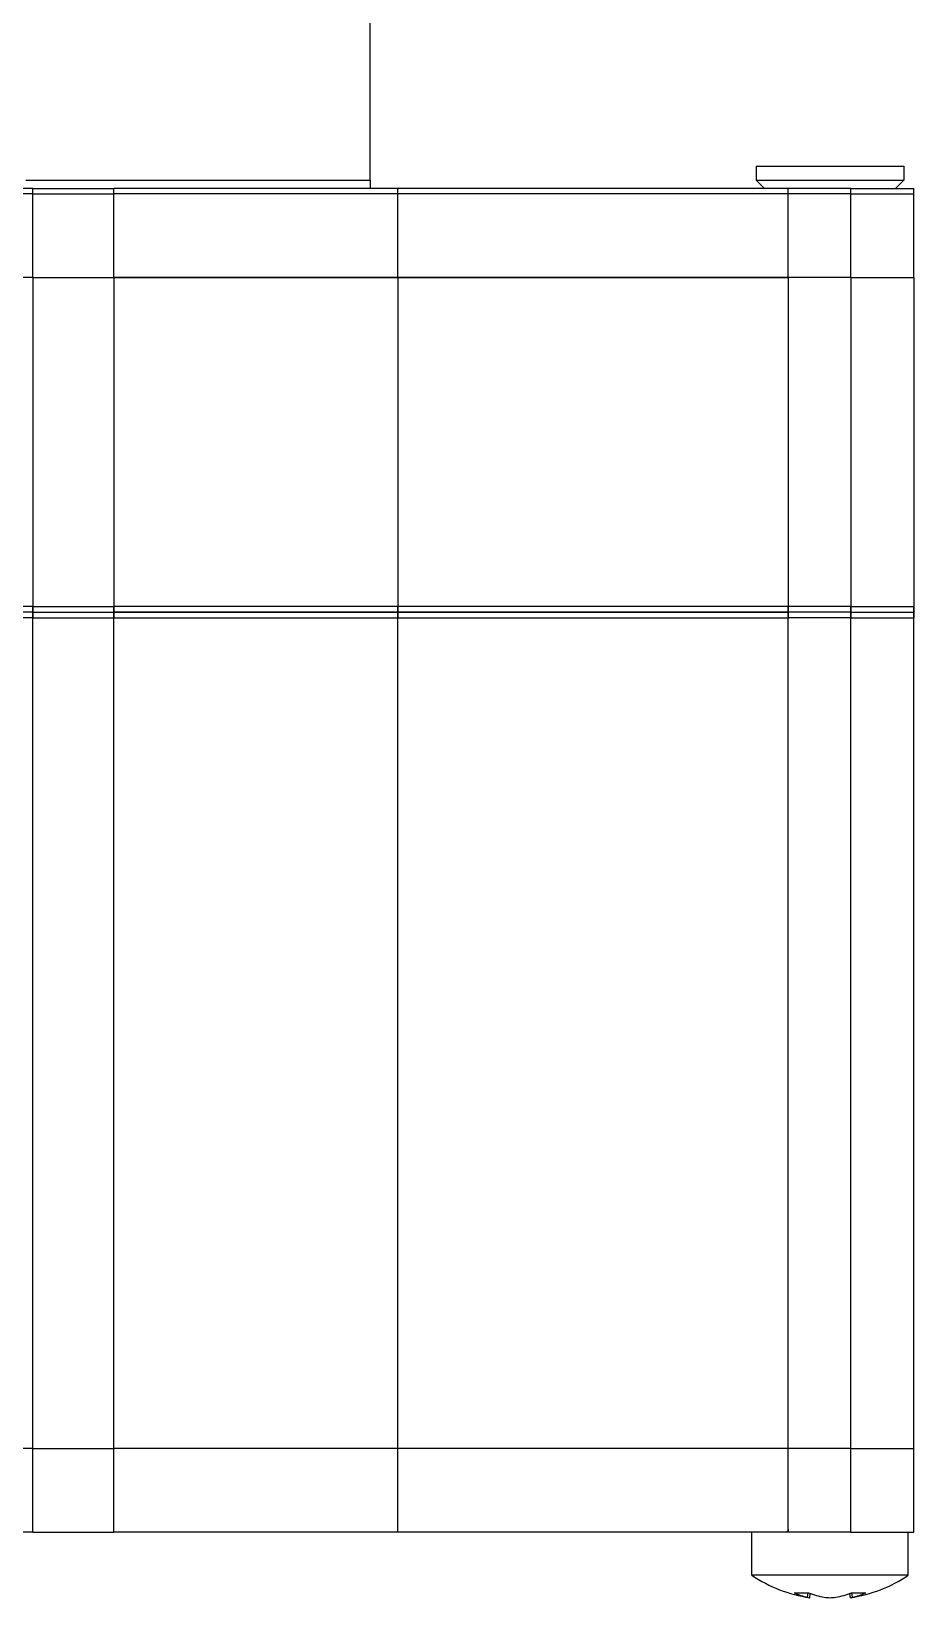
# Model space of a CAD drawing. Extents: x 20 to 191, y 30 to 285.
# Drawn here: x 57.2 to 88.9, y 30.3 to 86.5 of the extents above; entities that cross this region are included whole.
import ezdxf

# ---------------------------------------------------------------- set-up
doc = ezdxf.new("R2010")
doc.units = 0
doc.layers.add('View001', color=7, linetype='CONTINUOUS')

msp = doc.modelspace()

# ---------------------------------------------------------------- linework, layer by layer
at = {"layer": 'View001'}
for p, q in [((69.3792, 81.1911), (69.3792, 93.6911)), ((83.2292, 81.6911), (83.2292, 81.1911)), ((88.5292, 81.6911), (88.5292, 81.1911)), ((57.0292, 81.1911), (69.3792, 81.1911)), ((69.3792, 81.1911), (69.3792, 80.8911)), ((83.2292, 81.1911), (83.5292, 80.8911)), ((88.2292, 80.8911), (88.5292, 81.1911)), ((57.2839, 80.6911), (57.2839, 80.8911)), ((57.2839, 77.6911), (57.2839, 80.6911)), ((70.3792, 80.8911), (60.1887, 80.8911)), ((60.1887, 80.6911), (60.1887, 80.8911)), ((60.1887, 77.6911), (60.1887, 80.6911)), ((70.3792, 80.6911), (60.1887, 80.6911)), ((70.3792, 80.6911), (70.3792, 80.8911)), ((70.3792, 77.6911), (70.3792, 80.6911)), ((84.3792, 80.6911), (84.3792, 80.8911)), ((84.3792, 77.6911), (84.3792, 80.6911)), ((86.6292, 80.6911), (86.6292, 80.8911)), ((86.6292, 77.6911), (86.6292, 80.6911)), ((88.8792, 80.6911), (88.8792, 80.8911)), ((88.8792, 77.6911), (88.8792, 80.6911)), ((57.2839, 77.6911), (57.2839, 65.6911)), ((70.3792, 77.6911), (60.1887, 77.6911)), ((60.1887, 77.6911), (70.3792, 77.6911)), ((60.1887, 77.6911), (60.1887, 65.6911)), ((70.3792, 77.6911), (70.3792, 65.6911)), ((84.3792, 77.6911), (84.3792, 65.6911)), ((86.6292, 77.6911), (86.6292, 65.6911)), ((88.8792, 77.6911), (88.8792, 65.6911)), ((57.2839, 65.6911), (57.2839, 65.8911)), ((70.3792, 65.8911), (60.1887, 65.8911)), ((60.1887, 65.6911), (60.1887, 65.8911)), ((70.3792, 65.6911), (70.3792, 65.8911)), ((84.3792, 65.6911), (84.3792, 65.8911)), ((86.6292, 65.6911), (86.6292, 65.8911)), ((88.8792, 65.6911), (88.8792, 65.8911)), ((57.2839, 65.6911), (57.2839, 65.4911)), ((57.2839, 35.6911), (57.2839, 65.6911)), ((60.1887, 65.6911), (70.3792, 65.6911)), ((60.1887, 65.6911), (60.1887, 65.4911)), ((60.1887, 35.6911), (60.1887, 65.6911)), ((70.3792, 65.6911), (60.1887, 65.6911)), ((60.1887, 65.4911), (70.3792, 65.4911)), ((70.3792, 65.6911), (70.3792, 65.4911)), ((70.3792, 35.6911), (70.3792, 65.6911)), ((84.3792, 65.6911), (84.3792, 65.4911)), ((84.3792, 35.6911), (84.3792, 65.6911)), ((86.6292, 65.6911), (86.6292, 65.4911)), ((86.6292, 35.6911), (86.6292, 65.6911)), ((88.8792, 65.6911), (88.8792, 65.4911)), ((88.8792, 35.6911), (88.8792, 65.6911)), ((57.2839, 32.6911), (57.2839, 35.6911)), ((70.3792, 35.6911), (60.1887, 35.6911)), ((70.3792, 35.6911), (60.1887, 35.6911)), ((60.1887, 32.6911), (60.1887, 35.6911)), ((70.3792, 32.6911), (70.3792, 35.6911)), ((84.3792, 32.6911), (84.3792, 35.6911)), ((86.6292, 32.6911), (86.6292, 35.6911)), ((88.8792, 32.6911), (88.8792, 35.6911)), ((70.3792, 32.6911), (60.1887, 32.6911)), ((83.0792, 31.1487), (83.0792, 32.6911)), ((88.6792, 31.1487), (88.6792, 32.6911)), ((85.0736, 30.3607), (85.0933, 30.5214)), ((85.1497, 30.3446), (85.1685, 30.4976)), ((86.6087, 30.3446), (86.5899, 30.4976)), ((86.6849, 30.3607), (86.6651, 30.5214))]:
    msp.add_line(p, q, dxfattribs=at)
for start, end in [(-124.056, -98.3897), (-81.6103, -55.9442)]:
    msp.add_arc((85.8792, 35.2911), 5, start, end, dxfattribs=at)
for centre, major_axis, ratio, start_param, end_param in [((85.8675, 35.2926), (-0.6093, -4.9627), 0.655972, 6.07373, 6.22613), ((85.7739, 35.3041), (-0.6092, -4.9615), 0.353716, 6.23074, 6.2746), ((85.8894, 35.2926), (-0.6943, 4.9515), 0.749159, -3.53609, -3.38369), ((85.9193, 35.3041), (-1.5333, 4.7577), 0.928381, -3.52816, -3.48429), ((85.8391, 35.3041), (-1.5333, -4.7577), 0.928381, -5.94049, -5.89662), ((85.869, 35.2926), (-0.6943, -4.9515), 0.749159, -6.04109, -5.88869), ((85.9845, 35.3041), (-0.6092, 4.9615), 0.353716, 3.15017, 3.19404), ((85.8909, 35.2926), (-0.6093, 4.9627), 0.655972, 3.19865, 3.35105)]:
    msp.add_ellipse(centre, major_axis=major_axis, ratio=ratio, start_param=start_param, end_param=end_param, dxfattribs=at)
for points, degree, knots in [([(83.2292, 81.6911), (83.2957, 81.6911), (83.4916, 81.6911), (83.8074, 81.6911), (84.227, 81.6911), (84.7294, 81.6911), (85.2895, 81.6911), (85.8792, 81.6911), (86.4689, 81.6911), (87.029, 81.6911), (87.5315, 81.6911), (87.9511, 81.6911), (88.2668, 81.6911), (88.4628, 81.6911), (88.5292, 81.6911)], 1, [0, 0, 0.224399, 0.448799, 0.673198, 0.897598, 1.122, 1.3464, 1.5708, 1.7952, 2.0196, 2.24399, 2.46839, 2.69279, 2.91719, 3.14159, 3.14159]), ([(83.2292, 81.1911), (83.2957, 81.1911), (83.4916, 81.1911), (83.8074, 81.1911), (84.227, 81.1911), (84.7294, 81.1911), (85.2895, 81.1911), (85.8792, 81.1911), (86.4689, 81.1911), (87.029, 81.1911), (87.5315, 81.1911), (87.9511, 81.1911), (88.2668, 81.1911), (88.4628, 81.1911), (88.5292, 81.1911)], 1, [0, 0, 0.224399, 0.448799, 0.673198, 0.897598, 1.122, 1.3464, 1.5708, 1.7952, 2.0196, 2.24399, 2.46839, 2.69279, 2.91719, 3.14159, 3.14159]), ([(57.2839, 80.8911), (57.2423, 80.8911), (57.2006, 80.8911), (57.1464, 80.8911), (57.0922, 80.8911), (57.026, 80.8911), (56.9598, 80.8911), (56.8822, 80.8911), (56.8046, 80.8911), (56.7162, 80.8911), (56.6278, 80.8911), (56.5295, 80.8911), (56.4312, 80.8911), (56.3237, 80.8911), (56.2163, 80.8911), (56.1008, 80.8911), (55.9852, 80.8911), (55.8626, 80.8911), (55.7399, 80.8911), (55.6112, 80.8911), (55.4825, 80.8911), (55.2174, 80.8911), (54.9408, 80.8911), (54.6619, 80.8911), (54.3792, 80.8911)], 2, [0.25268, 0.25268, 0.25268, 0.346831, 0.346831, 0.440983, 0.440983, 0.535134, 0.535134, 0.629285, 0.629285, 0.723436, 0.723436, 0.817587, 0.817587, 0.911738, 0.911738, 1.00589, 1.00589, 1.10004, 1.10004, 1.19419, 1.19419, 1.38249, 1.38249, 1.5708, 1.5708, 1.5708]), ([(57.2839, 80.6911), (57.2423, 80.6911), (57.2006, 80.6911), (57.1464, 80.6911), (57.0922, 80.6911), (57.026, 80.6911), (56.9598, 80.6911), (56.8822, 80.6911), (56.8046, 80.6911), (56.7162, 80.6911), (56.6278, 80.6911), (56.5295, 80.6911), (56.4312, 80.6911), (56.3237, 80.6911), (56.2163, 80.6911), (56.1008, 80.6911), (55.9852, 80.6911), (55.8626, 80.6911), (55.7399, 80.6911), (55.6112, 80.6911), (55.4825, 80.6911), (55.2174, 80.6911), (54.9408, 80.6911), (54.6619, 80.6911), (54.3792, 80.6911)], 2, [0.25268, 0.25268, 0.25268, 0.346831, 0.346831, 0.440983, 0.440983, 0.535134, 0.535134, 0.629285, 0.629285, 0.723436, 0.723436, 0.817587, 0.817587, 0.911738, 0.911738, 1.00589, 1.00589, 1.10004, 1.10004, 1.19419, 1.19419, 1.38249, 1.38249, 1.5708, 1.5708, 1.5708]), ([(57.2839, 80.8911), (57.3256, 80.8911), (57.3673, 80.8911), (57.4215, 80.8911), (57.4757, 80.8911), (57.5419, 80.8911), (57.6081, 80.8911), (57.6857, 80.8911), (57.7633, 80.8911), (57.8517, 80.8911), (57.9401, 80.8911), (58.0384, 80.8911), (58.1367, 80.8911), (58.2442, 80.8911), (58.3516, 80.8911), (58.4671, 80.8911), (58.5827, 80.8911), (58.7053, 80.8911), (58.828, 80.8911), (58.9567, 80.8911), (59.0854, 80.8911), (59.3505, 80.8911), (59.6271, 80.8911), (59.9059, 80.8911), (60.1887, 80.8911)], 2, [3.39427, 3.39427, 3.39427, 3.48842, 3.48842, 3.58258, 3.58258, 3.67673, 3.67673, 3.77088, 3.77088, 3.86503, 3.86503, 3.95918, 3.95918, 4.05333, 4.05333, 4.14748, 4.14748, 4.24163, 4.24163, 4.33578, 4.33578, 4.52409, 4.52409, 4.71239, 4.71239, 4.71239]), ([(57.2839, 80.6911), (57.3256, 80.6911), (57.3673, 80.6911), (57.4215, 80.6911), (57.4757, 80.6911), (57.5419, 80.6911), (57.6081, 80.6911), (57.6857, 80.6911), (57.7633, 80.6911), (57.8517, 80.6911), (57.9401, 80.6911), (58.0384, 80.6911), (58.1367, 80.6911), (58.2442, 80.6911), (58.3516, 80.6911), (58.4671, 80.6911), (58.5827, 80.6911), (58.7053, 80.6911), (58.828, 80.6911), (58.9567, 80.6911), (59.0854, 80.6911), (59.3505, 80.6911), (59.6271, 80.6911), (59.9059, 80.6911), (60.1887, 80.6911)], 2, [3.39427, 3.39427, 3.39427, 3.48842, 3.48842, 3.58258, 3.58258, 3.67673, 3.67673, 3.77088, 3.77088, 3.86503, 3.86503, 3.95918, 3.95918, 4.05333, 4.05333, 4.14748, 4.14748, 4.24163, 4.24163, 4.33578, 4.33578, 4.52409, 4.52409, 4.71239, 4.71239, 4.71239]), ([(84.3792, 80.8911), (84.2912, 80.8911), (84.0282, 80.8911), (83.5936, 80.8911), (82.9928, 80.8911), (82.2333, 80.8911), (81.3249, 80.8911), (80.2787, 80.8911), (79.1081, 80.8911), (77.8277, 80.8911), (76.4536, 80.8911), (75.0031, 80.8911), (73.4945, 80.8911), (71.9467, 80.8911), (70.3792, 80.8911)], 1, [1.5708, 1.5708, 1.683, 1.7952, 1.9074, 2.0196, 2.1318, 2.24399, 2.35619, 2.46839, 2.58059, 2.69279, 2.80499, 2.91719, 3.02939, 3.14159, 3.14159]), ([(84.3792, 80.6911), (84.2912, 80.6911), (84.0282, 80.6911), (83.5936, 80.6911), (82.9928, 80.6911), (82.2333, 80.6911), (81.3249, 80.6911), (80.2787, 80.6911), (79.1081, 80.6911), (77.8277, 80.6911), (76.4536, 80.6911), (75.0031, 80.6911), (73.4945, 80.6911), (71.9467, 80.6911), (70.3792, 80.6911)], 1, [0, 0, 0.1122, 0.224399, 0.336599, 0.448799, 0.560999, 0.673198, 0.785398, 0.897598, 1.0098, 1.122, 1.2342, 1.3464, 1.4586, 1.5708, 1.5708]), ([(86.6292, 80.8911), (86.3595, 80.8911), (86.0987, 80.8911), (85.8493, 80.8911), (85.6135, 80.8911), (85.3933, 80.8911), (85.1907, 80.8911), (85.0075, 80.8911), (84.8453, 80.8911), (84.7055, 80.8911), (84.5895, 80.8911), (84.4981, 80.8911), (84.4322, 80.8911), (84.3925, 80.8911), (84.3792, 80.8911)], 1, [3.39427, 3.39427, 3.48842, 3.58258, 3.67673, 3.77088, 3.86503, 3.95918, 4.05333, 4.14748, 4.24163, 4.33578, 4.42994, 4.52409, 4.61824, 4.71239, 4.71239]), ([(86.6292, 80.6911), (86.3595, 80.6911), (86.0987, 80.6911), (85.8493, 80.6911), (85.6135, 80.6911), (85.3933, 80.6911), (85.1907, 80.6911), (85.0075, 80.6911), (84.8453, 80.6911), (84.7055, 80.6911), (84.5895, 80.6911), (84.4981, 80.6911), (84.4322, 80.6911), (84.3925, 80.6911), (84.3792, 80.6911)], 1, [3.39427, 3.39427, 3.48842, 3.58258, 3.67673, 3.77088, 3.86503, 3.95918, 4.05333, 4.14748, 4.24163, 4.33578, 4.42994, 4.52409, 4.61824, 4.71239, 4.71239]), ([(86.6292, 80.8911), (86.899, 80.8911), (87.1597, 80.8911), (87.4091, 80.8911), (87.6449, 80.8911), (87.8651, 80.8911), (88.0677, 80.8911), (88.2509, 80.8911), (88.4131, 80.8911), (88.5529, 80.8911), (88.669, 80.8911), (88.7603, 80.8911), (88.8262, 80.8911), (88.8659, 80.8911), (88.8792, 80.8911)], 1, [0.25268, 0.25268, 0.346831, 0.440983, 0.535134, 0.629285, 0.723436, 0.817587, 0.911738, 1.00589, 1.10004, 1.19419, 1.28834, 1.38249, 1.47665, 1.5708, 1.5708]), ([(86.6292, 80.6911), (86.899, 80.6911), (87.1597, 80.6911), (87.4091, 80.6911), (87.6449, 80.6911), (87.8651, 80.6911), (88.0677, 80.6911), (88.2509, 80.6911), (88.4131, 80.6911), (88.5529, 80.6911), (88.669, 80.6911), (88.7603, 80.6911), (88.8262, 80.6911), (88.8659, 80.6911), (88.8792, 80.6911)], 1, [0.25268, 0.25268, 0.346831, 0.440983, 0.535134, 0.629285, 0.723436, 0.817587, 0.911738, 1.00589, 1.10004, 1.19419, 1.28834, 1.38249, 1.47665, 1.5708, 1.5708]), ([(57.2839, 77.6911), (57.2423, 77.6911), (57.2006, 77.6911), (57.1464, 77.6911), (57.0922, 77.6911), (57.026, 77.6911), (56.9598, 77.6911), (56.8822, 77.6911), (56.8046, 77.6911), (56.7162, 77.6911), (56.6278, 77.6911), (56.5295, 77.6911), (56.4312, 77.6911), (56.3237, 77.6911), (56.2163, 77.6911), (56.1008, 77.6911), (55.9852, 77.6911), (55.8626, 77.6911), (55.7399, 77.6911), (55.6112, 77.6911), (55.4825, 77.6911), (55.2174, 77.6911), (54.9408, 77.6911), (54.6619, 77.6911), (54.3792, 77.6911)], 2, [0.25268, 0.25268, 0.25268, 0.346831, 0.346831, 0.440983, 0.440983, 0.535134, 0.535134, 0.629285, 0.629285, 0.723436, 0.723436, 0.817587, 0.817587, 0.911738, 0.911738, 1.00589, 1.00589, 1.10004, 1.10004, 1.19419, 1.19419, 1.38249, 1.38249, 1.5708, 1.5708, 1.5708]), ([(57.2839, 77.6911), (57.2423, 77.6911), (57.2006, 77.6911), (57.1464, 77.6911), (57.0922, 77.6911), (57.026, 77.6911), (56.9598, 77.6911), (56.8822, 77.6911), (56.8046, 77.6911), (56.7162, 77.6911), (56.6278, 77.6911), (56.5295, 77.6911), (56.4312, 77.6911), (56.3237, 77.6911), (56.2163, 77.6911), (56.1008, 77.6911), (55.9852, 77.6911), (55.8626, 77.6911), (55.7399, 77.6911), (55.6112, 77.6911), (55.4825, 77.6911), (55.2174, 77.6911), (54.9408, 77.6911), (54.6619, 77.6911), (54.3792, 77.6911)], 2, [0.25268, 0.25268, 0.25268, 0.346831, 0.346831, 0.440983, 0.440983, 0.535134, 0.535134, 0.629285, 0.629285, 0.723436, 0.723436, 0.817587, 0.817587, 0.911738, 0.911738, 1.00589, 1.00589, 1.10004, 1.10004, 1.19419, 1.19419, 1.38249, 1.38249, 1.5708, 1.5708, 1.5708]), ([(57.2839, 77.6911), (57.3256, 77.6911), (57.3673, 77.6911), (57.4215, 77.6911), (57.4757, 77.6911), (57.5419, 77.6911), (57.6081, 77.6911), (57.6857, 77.6911), (57.7633, 77.6911), (57.8517, 77.6911), (57.9401, 77.6911), (58.0384, 77.6911), (58.1367, 77.6911), (58.2442, 77.6911), (58.3516, 77.6911), (58.4671, 77.6911), (58.5827, 77.6911), (58.7053, 77.6911), (58.828, 77.6911), (58.9567, 77.6911), (59.0854, 77.6911), (59.3505, 77.6911), (59.6271, 77.6911), (59.9059, 77.6911), (60.1887, 77.6911)], 2, [3.39427, 3.39427, 3.39427, 3.48842, 3.48842, 3.58258, 3.58258, 3.67673, 3.67673, 3.77088, 3.77088, 3.86503, 3.86503, 3.95918, 3.95918, 4.05333, 4.05333, 4.14748, 4.14748, 4.24163, 4.24163, 4.33578, 4.33578, 4.52409, 4.52409, 4.71239, 4.71239, 4.71239]), ([(57.2839, 77.6911), (57.3256, 77.6911), (57.3673, 77.6911), (57.4215, 77.6911), (57.4757, 77.6911), (57.5419, 77.6911), (57.6081, 77.6911), (57.6857, 77.6911), (57.7633, 77.6911), (57.8517, 77.6911), (57.9401, 77.6911), (58.0384, 77.6911), (58.1367, 77.6911), (58.2442, 77.6911), (58.3516, 77.6911), (58.4671, 77.6911), (58.5827, 77.6911), (58.7053, 77.6911), (58.828, 77.6911), (58.9567, 77.6911), (59.0854, 77.6911), (59.3505, 77.6911), (59.6271, 77.6911), (59.9059, 77.6911), (60.1887, 77.6911)], 2, [3.39427, 3.39427, 3.39427, 3.48842, 3.48842, 3.58258, 3.58258, 3.67673, 3.67673, 3.77088, 3.77088, 3.86503, 3.86503, 3.95918, 3.95918, 4.05333, 4.05333, 4.14748, 4.14748, 4.24163, 4.24163, 4.33578, 4.33578, 4.52409, 4.52409, 4.71239, 4.71239, 4.71239]), ([(84.3792, 77.6911), (84.2912, 77.6911), (84.0282, 77.6911), (83.5936, 77.6911), (82.9928, 77.6911), (82.2333, 77.6911), (81.3249, 77.6911), (80.2787, 77.6911), (79.1081, 77.6911), (77.8277, 77.6911), (76.4536, 77.6911), (75.0031, 77.6911), (73.4945, 77.6911), (71.9467, 77.6911), (70.3792, 77.6911)], 1, [1.5708, 1.5708, 1.683, 1.7952, 1.9074, 2.0196, 2.1318, 2.24399, 2.35619, 2.46839, 2.58059, 2.69279, 2.80499, 2.91719, 3.02939, 3.14159, 3.14159]), ([(86.6292, 77.6911), (86.3595, 77.6911), (86.0987, 77.6911), (85.8493, 77.6911), (85.6135, 77.6911), (85.3933, 77.6911), (85.1907, 77.6911), (85.0075, 77.6911), (84.8453, 77.6911), (84.7055, 77.6911), (84.5895, 77.6911), (84.4981, 77.6911), (84.4322, 77.6911), (84.3925, 77.6911), (84.3792, 77.6911)], 1, [3.39427, 3.39427, 3.48842, 3.58258, 3.67673, 3.77088, 3.86503, 3.95918, 4.05333, 4.14748, 4.24163, 4.33578, 4.42994, 4.52409, 4.61824, 4.71239, 4.71239]), ([(86.6292, 77.6911), (86.3595, 77.6911), (86.0987, 77.6911), (85.8493, 77.6911), (85.6135, 77.6911), (85.3933, 77.6911), (85.1907, 77.6911), (85.0075, 77.6911), (84.8453, 77.6911), (84.7055, 77.6911), (84.5895, 77.6911), (84.4981, 77.6911), (84.4322, 77.6911), (84.3925, 77.6911), (84.3792, 77.6911)], 1, [3.39427, 3.39427, 3.48842, 3.58258, 3.67673, 3.77088, 3.86503, 3.95918, 4.05333, 4.14748, 4.24163, 4.33578, 4.42994, 4.52409, 4.61824, 4.71239, 4.71239]), ([(86.6292, 77.6911), (86.899, 77.6911), (87.1597, 77.6911), (87.4091, 77.6911), (87.6449, 77.6911), (87.8651, 77.6911), (88.0677, 77.6911), (88.2509, 77.6911), (88.4131, 77.6911), (88.5529, 77.6911), (88.669, 77.6911), (88.7603, 77.6911), (88.8262, 77.6911), (88.8659, 77.6911), (88.8792, 77.6911)], 1, [0.25268, 0.25268, 0.346831, 0.440983, 0.535134, 0.629285, 0.723436, 0.817587, 0.911738, 1.00589, 1.10004, 1.19419, 1.28834, 1.38249, 1.47665, 1.5708, 1.5708]), ([(86.6292, 77.6911), (86.899, 77.6911), (87.1597, 77.6911), (87.4091, 77.6911), (87.6449, 77.6911), (87.8651, 77.6911), (88.0677, 77.6911), (88.2509, 77.6911), (88.4131, 77.6911), (88.5529, 77.6911), (88.669, 77.6911), (88.7603, 77.6911), (88.8262, 77.6911), (88.8659, 77.6911), (88.8792, 77.6911)], 1, [0.25268, 0.25268, 0.346831, 0.440983, 0.535134, 0.629285, 0.723436, 0.817587, 0.911738, 1.00589, 1.10004, 1.19419, 1.28834, 1.38249, 1.47665, 1.5708, 1.5708]), ([(57.2839, 65.8911), (57.2423, 65.8911), (57.2006, 65.8911), (57.1464, 65.8911), (57.0922, 65.8911), (57.026, 65.8911), (56.9598, 65.8911), (56.8822, 65.8911), (56.8046, 65.8911), (56.7162, 65.8911), (56.6278, 65.8911), (56.5295, 65.8911), (56.4312, 65.8911), (56.3237, 65.8911), (56.2163, 65.8911), (56.1008, 65.8911), (55.9852, 65.8911), (55.8626, 65.8911), (55.7399, 65.8911), (55.6112, 65.8911), (55.4825, 65.8911), (55.2174, 65.8911), (54.9408, 65.8911), (54.6619, 65.8911), (54.3792, 65.8911)], 2, [0.25268, 0.25268, 0.25268, 0.346831, 0.346831, 0.440983, 0.440983, 0.535134, 0.535134, 0.629285, 0.629285, 0.723436, 0.723436, 0.817587, 0.817587, 0.911738, 0.911738, 1.00589, 1.00589, 1.10004, 1.10004, 1.19419, 1.19419, 1.38249, 1.38249, 1.5708, 1.5708, 1.5708]), ([(57.2839, 65.8911), (57.3256, 65.8911), (57.3673, 65.8911), (57.4215, 65.8911), (57.4757, 65.8911), (57.5419, 65.8911), (57.6081, 65.8911), (57.6857, 65.8911), (57.7633, 65.8911), (57.8517, 65.8911), (57.9401, 65.8911), (58.0384, 65.8911), (58.1367, 65.8911), (58.2442, 65.8911), (58.3516, 65.8911), (58.4671, 65.8911), (58.5827, 65.8911), (58.7053, 65.8911), (58.828, 65.8911), (58.9567, 65.8911), (59.0854, 65.8911), (59.3505, 65.8911), (59.6271, 65.8911), (59.9059, 65.8911), (60.1887, 65.8911)], 2, [3.39427, 3.39427, 3.39427, 3.48842, 3.48842, 3.58258, 3.58258, 3.67673, 3.67673, 3.77088, 3.77088, 3.86503, 3.86503, 3.95918, 3.95918, 4.05333, 4.05333, 4.14748, 4.14748, 4.24163, 4.24163, 4.33578, 4.33578, 4.52409, 4.52409, 4.71239, 4.71239, 4.71239]), ([(84.3792, 65.8911), (84.2912, 65.8911), (84.0282, 65.8911), (83.5936, 65.8911), (82.9928, 65.8911), (82.2333, 65.8911), (81.3249, 65.8911), (80.2787, 65.8911), (79.1081, 65.8911), (77.8277, 65.8911), (76.4536, 65.8911), (75.0031, 65.8911), (73.4945, 65.8911), (71.9467, 65.8911), (70.3792, 65.8911)], 1, [0, 0, 0.1122, 0.224399, 0.336599, 0.448799, 0.560999, 0.673198, 0.785398, 0.897598, 1.0098, 1.122, 1.2342, 1.3464, 1.4586, 1.5708, 1.5708]), ([(86.6292, 65.8911), (86.3595, 65.8911), (86.0987, 65.8911), (85.8493, 65.8911), (85.6135, 65.8911), (85.3933, 65.8911), (85.1907, 65.8911), (85.0075, 65.8911), (84.8453, 65.8911), (84.7055, 65.8911), (84.5895, 65.8911), (84.4981, 65.8911), (84.4322, 65.8911), (84.3925, 65.8911), (84.3792, 65.8911)], 1, [3.39427, 3.39427, 3.48842, 3.58258, 3.67673, 3.77088, 3.86503, 3.95918, 4.05333, 4.14748, 4.24163, 4.33578, 4.42994, 4.52409, 4.61824, 4.71239, 4.71239]), ([(86.6292, 65.8911), (86.899, 65.8911), (87.1597, 65.8911), (87.4091, 65.8911), (87.6449, 65.8911), (87.8651, 65.8911), (88.0677, 65.8911), (88.2509, 65.8911), (88.4131, 65.8911), (88.5529, 65.8911), (88.669, 65.8911), (88.7603, 65.8911), (88.8262, 65.8911), (88.8659, 65.8911), (88.8792, 65.8911)], 1, [0.25268, 0.25268, 0.346831, 0.440983, 0.535134, 0.629285, 0.723436, 0.817587, 0.911738, 1.00589, 1.10004, 1.19419, 1.28834, 1.38249, 1.47665, 1.5708, 1.5708]), ([(57.2839, 65.6911), (57.2423, 65.6911), (57.2006, 65.6911), (57.1464, 65.6911), (57.0922, 65.6911), (57.026, 65.6911), (56.9598, 65.6911), (56.8822, 65.6911), (56.8046, 65.6911), (56.7162, 65.6911), (56.6278, 65.6911), (56.5295, 65.6911), (56.4312, 65.6911), (56.3237, 65.6911), (56.2163, 65.6911), (56.1008, 65.6911), (55.9852, 65.6911), (55.8626, 65.6911), (55.7399, 65.6911), (55.6112, 65.6911), (55.4825, 65.6911), (55.2174, 65.6911), (54.9408, 65.6911), (54.6619, 65.6911), (54.3792, 65.6911)], 2, [0.25268, 0.25268, 0.25268, 0.346831, 0.346831, 0.440983, 0.440983, 0.535134, 0.535134, 0.629285, 0.629285, 0.723436, 0.723436, 0.817587, 0.817587, 0.911738, 0.911738, 1.00589, 1.00589, 1.10004, 1.10004, 1.19419, 1.19419, 1.38249, 1.38249, 1.5708, 1.5708, 1.5708]), ([(57.2839, 65.6911), (57.2423, 65.6911), (57.2006, 65.6911), (57.1464, 65.6911), (57.0922, 65.6911), (57.026, 65.6911), (56.9598, 65.6911), (56.8822, 65.6911), (56.8046, 65.6911), (56.7162, 65.6911), (56.6278, 65.6911), (56.5295, 65.6911), (56.4312, 65.6911), (56.3237, 65.6911), (56.2163, 65.6911), (56.1008, 65.6911), (55.9852, 65.6911), (55.8626, 65.6911), (55.7399, 65.6911), (55.6112, 65.6911), (55.4825, 65.6911), (55.2174, 65.6911), (54.9408, 65.6911), (54.6619, 65.6911), (54.3792, 65.6911)], 2, [0.25268, 0.25268, 0.25268, 0.346831, 0.346831, 0.440983, 0.440983, 0.535134, 0.535134, 0.629285, 0.629285, 0.723436, 0.723436, 0.817587, 0.817587, 0.911738, 0.911738, 1.00589, 1.00589, 1.10004, 1.10004, 1.19419, 1.19419, 1.38249, 1.38249, 1.5708, 1.5708, 1.5708]), ([(57.2839, 65.4911), (57.2423, 65.4911), (57.2006, 65.4911), (57.1464, 65.4911), (57.0922, 65.4911), (57.026, 65.4911), (56.9598, 65.4911), (56.8822, 65.4911), (56.8046, 65.4911), (56.7162, 65.4911), (56.6278, 65.4911), (56.5295, 65.4911), (56.4312, 65.4911), (56.3237, 65.4911), (56.2163, 65.4911), (56.1008, 65.4911), (55.9852, 65.4911), (55.8626, 65.4911), (55.7399, 65.4911), (55.6112, 65.4911), (55.4825, 65.4911), (55.2174, 65.4911), (54.9408, 65.4911), (54.6619, 65.4911), (54.3792, 65.4911)], 2, [0.25268, 0.25268, 0.25268, 0.346831, 0.346831, 0.440983, 0.440983, 0.535134, 0.535134, 0.629285, 0.629285, 0.723436, 0.723436, 0.817587, 0.817587, 0.911738, 0.911738, 1.00589, 1.00589, 1.10004, 1.10004, 1.19419, 1.19419, 1.38249, 1.38249, 1.5708, 1.5708, 1.5708]), ([(57.2839, 65.6911), (57.3256, 65.6911), (57.3673, 65.6911), (57.4215, 65.6911), (57.4757, 65.6911), (57.5419, 65.6911), (57.6081, 65.6911), (57.6857, 65.6911), (57.7633, 65.6911), (57.8517, 65.6911), (57.9401, 65.6911), (58.0384, 65.6911), (58.1367, 65.6911), (58.2442, 65.6911), (58.3516, 65.6911), (58.4671, 65.6911), (58.5827, 65.6911), (58.7053, 65.6911), (58.828, 65.6911), (58.9567, 65.6911), (59.0854, 65.6911), (59.3505, 65.6911), (59.6271, 65.6911), (59.9059, 65.6911), (60.1887, 65.6911)], 2, [3.39427, 3.39427, 3.39427, 3.48842, 3.48842, 3.58258, 3.58258, 3.67673, 3.67673, 3.77088, 3.77088, 3.86503, 3.86503, 3.95918, 3.95918, 4.05333, 4.05333, 4.14748, 4.14748, 4.24163, 4.24163, 4.33578, 4.33578, 4.52409, 4.52409, 4.71239, 4.71239, 4.71239]), ([(57.2839, 65.6911), (57.3256, 65.6911), (57.3673, 65.6911), (57.4215, 65.6911), (57.4757, 65.6911), (57.5419, 65.6911), (57.6081, 65.6911), (57.6857, 65.6911), (57.7633, 65.6911), (57.8517, 65.6911), (57.9401, 65.6911), (58.0384, 65.6911), (58.1367, 65.6911), (58.2442, 65.6911), (58.3516, 65.6911), (58.4671, 65.6911), (58.5827, 65.6911), (58.7053, 65.6911), (58.828, 65.6911), (58.9567, 65.6911), (59.0854, 65.6911), (59.3505, 65.6911), (59.6271, 65.6911), (59.9059, 65.6911), (60.1887, 65.6911)], 2, [3.39427, 3.39427, 3.39427, 3.48842, 3.48842, 3.58258, 3.58258, 3.67673, 3.67673, 3.77088, 3.77088, 3.86503, 3.86503, 3.95918, 3.95918, 4.05333, 4.05333, 4.14748, 4.14748, 4.24163, 4.24163, 4.33578, 4.33578, 4.52409, 4.52409, 4.71239, 4.71239, 4.71239]), ([(57.2839, 65.4911), (57.3256, 65.4911), (57.3673, 65.4911), (57.4215, 65.4911), (57.4757, 65.4911), (57.5419, 65.4911), (57.6081, 65.4911), (57.6857, 65.4911), (57.7633, 65.4911), (57.8517, 65.4911), (57.9401, 65.4911), (58.0384, 65.4911), (58.1367, 65.4911), (58.2442, 65.4911), (58.3516, 65.4911), (58.4671, 65.4911), (58.5827, 65.4911), (58.7053, 65.4911), (58.828, 65.4911), (58.9567, 65.4911), (59.0854, 65.4911), (59.3505, 65.4911), (59.6271, 65.4911), (59.9059, 65.4911), (60.1887, 65.4911)], 2, [3.39427, 3.39427, 3.39427, 3.48842, 3.48842, 3.58258, 3.58258, 3.67673, 3.67673, 3.77088, 3.77088, 3.86503, 3.86503, 3.95918, 3.95918, 4.05333, 4.05333, 4.14748, 4.14748, 4.24163, 4.24163, 4.33578, 4.33578, 4.52409, 4.52409, 4.71239, 4.71239, 4.71239]), ([(70.3792, 65.6911), (71.9467, 65.6911), (73.4945, 65.6911), (75.0031, 65.6911), (76.4536, 65.6911), (77.8277, 65.6911), (79.1081, 65.6911), (80.2787, 65.6911), (81.3249, 65.6911), (82.2333, 65.6911), (82.9928, 65.6911), (83.5936, 65.6911), (84.0282, 65.6911), (84.2912, 65.6911), (84.3792, 65.6911)], 1, [0, 0, 0.1122, 0.224399, 0.336599, 0.448799, 0.560999, 0.673198, 0.785398, 0.897598, 1.0098, 1.122, 1.2342, 1.3464, 1.4586, 1.5708, 1.5708]), ([(84.3792, 65.6911), (84.2912, 65.6911), (84.0282, 65.6911), (83.5936, 65.6911), (82.9928, 65.6911), (82.2333, 65.6911), (81.3249, 65.6911), (80.2787, 65.6911), (79.1081, 65.6911), (77.8277, 65.6911), (76.4536, 65.6911), (75.0031, 65.6911), (73.4945, 65.6911), (71.9467, 65.6911), (70.3792, 65.6911)], 1, [0, 0, 0.1122, 0.224399, 0.336599, 0.448799, 0.560999, 0.673198, 0.785398, 0.897598, 1.0098, 1.122, 1.2342, 1.3464, 1.4586, 1.5708, 1.5708]), ([(86.6292, 65.6911), (86.3595, 65.6911), (86.0987, 65.6911), (85.8493, 65.6911), (85.6135, 65.6911), (85.3933, 65.6911), (85.1907, 65.6911), (85.0075, 65.6911), (84.8453, 65.6911), (84.7055, 65.6911), (84.5895, 65.6911), (84.4981, 65.6911), (84.4322, 65.6911), (84.3925, 65.6911), (84.3792, 65.6911)], 1, [3.39427, 3.39427, 3.48842, 3.58258, 3.67673, 3.77088, 3.86503, 3.95918, 4.05333, 4.14748, 4.24163, 4.33578, 4.42994, 4.52409, 4.61824, 4.71239, 4.71239]), ([(86.6292, 65.6911), (86.3595, 65.6911), (86.0987, 65.6911), (85.8493, 65.6911), (85.6135, 65.6911), (85.3933, 65.6911), (85.1907, 65.6911), (85.0075, 65.6911), (84.8453, 65.6911), (84.7055, 65.6911), (84.5895, 65.6911), (84.4981, 65.6911), (84.4322, 65.6911), (84.3925, 65.6911), (84.3792, 65.6911)], 1, [3.39427, 3.39427, 3.48842, 3.58258, 3.67673, 3.77088, 3.86503, 3.95918, 4.05333, 4.14748, 4.24163, 4.33578, 4.42994, 4.52409, 4.61824, 4.71239, 4.71239]), ([(86.6292, 65.4911), (86.3595, 65.4911), (86.0987, 65.4911), (85.8493, 65.4911), (85.6135, 65.4911), (85.3933, 65.4911), (85.1907, 65.4911), (85.0075, 65.4911), (84.8453, 65.4911), (84.7055, 65.4911), (84.5895, 65.4911), (84.4981, 65.4911), (84.4322, 65.4911), (84.3925, 65.4911), (84.3792, 65.4911)], 1, [3.39427, 3.39427, 3.48842, 3.58258, 3.67673, 3.77088, 3.86503, 3.95918, 4.05333, 4.14748, 4.24163, 4.33578, 4.42994, 4.52409, 4.61824, 4.71239, 4.71239]), ([(86.6292, 65.6911), (86.899, 65.6911), (87.1597, 65.6911), (87.4091, 65.6911), (87.6449, 65.6911), (87.8651, 65.6911), (88.0677, 65.6911), (88.2509, 65.6911), (88.4131, 65.6911), (88.5529, 65.6911), (88.669, 65.6911), (88.7603, 65.6911), (88.8262, 65.6911), (88.8659, 65.6911), (88.8792, 65.6911)], 1, [0.25268, 0.25268, 0.346831, 0.440983, 0.535134, 0.629285, 0.723436, 0.817587, 0.911738, 1.00589, 1.10004, 1.19419, 1.28834, 1.38249, 1.47665, 1.5708, 1.5708]), ([(86.6292, 65.6911), (86.899, 65.6911), (87.1597, 65.6911), (87.4091, 65.6911), (87.6449, 65.6911), (87.8651, 65.6911), (88.0677, 65.6911), (88.2509, 65.6911), (88.4131, 65.6911), (88.5529, 65.6911), (88.669, 65.6911), (88.7603, 65.6911), (88.8262, 65.6911), (88.8659, 65.6911), (88.8792, 65.6911)], 1, [0.25268, 0.25268, 0.346831, 0.440983, 0.535134, 0.629285, 0.723436, 0.817587, 0.911738, 1.00589, 1.10004, 1.19419, 1.28834, 1.38249, 1.47665, 1.5708, 1.5708]), ([(86.6292, 65.4911), (86.899, 65.4911), (87.1597, 65.4911), (87.4091, 65.4911), (87.6449, 65.4911), (87.8651, 65.4911), (88.0677, 65.4911), (88.2509, 65.4911), (88.4131, 65.4911), (88.5529, 65.4911), (88.669, 65.4911), (88.7603, 65.4911), (88.8262, 65.4911), (88.8659, 65.4911), (88.8792, 65.4911)], 1, [0.25268, 0.25268, 0.346831, 0.440983, 0.535134, 0.629285, 0.723436, 0.817587, 0.911738, 1.00589, 1.10004, 1.19419, 1.28834, 1.38249, 1.47665, 1.5708, 1.5708]), ([(57.2839, 35.6911), (57.2423, 35.6911), (57.2006, 35.6911), (57.1464, 35.6911), (57.0922, 35.6911), (57.026, 35.6911), (56.9598, 35.6911), (56.8822, 35.6911), (56.8046, 35.6911), (56.7162, 35.6911), (56.6278, 35.6911), (56.5295, 35.6911), (56.4312, 35.6911), (56.3237, 35.6911), (56.2163, 35.6911), (56.1008, 35.6911), (55.9852, 35.6911), (55.8626, 35.6911), (55.7399, 35.6911), (55.6112, 35.6911), (55.4825, 35.6911), (55.2174, 35.6911), (54.9408, 35.6911), (54.6619, 35.6911), (54.3792, 35.6911)], 2, [0.25268, 0.25268, 0.25268, 0.346831, 0.346831, 0.440983, 0.440983, 0.535134, 0.535134, 0.629285, 0.629285, 0.723436, 0.723436, 0.817587, 0.817587, 0.911738, 0.911738, 1.00589, 1.00589, 1.10004, 1.10004, 1.19419, 1.19419, 1.38249, 1.38249, 1.5708, 1.5708, 1.5708]), ([(57.2839, 35.6911), (57.2423, 35.6911), (57.2006, 35.6911), (57.1464, 35.6911), (57.0922, 35.6911), (57.026, 35.6911), (56.9598, 35.6911), (56.8822, 35.6911), (56.8046, 35.6911), (56.7162, 35.6911), (56.6278, 35.6911), (56.5295, 35.6911), (56.4312, 35.6911), (56.3237, 35.6911), (56.2163, 35.6911), (56.1008, 35.6911), (55.9852, 35.6911), (55.8626, 35.6911), (55.7399, 35.6911), (55.6112, 35.6911), (55.4825, 35.6911), (55.2174, 35.6911), (54.9408, 35.6911), (54.6619, 35.6911), (54.3792, 35.6911)], 2, [0.25268, 0.25268, 0.25268, 0.346831, 0.346831, 0.440983, 0.440983, 0.535134, 0.535134, 0.629285, 0.629285, 0.723436, 0.723436, 0.817587, 0.817587, 0.911738, 0.911738, 1.00589, 1.00589, 1.10004, 1.10004, 1.19419, 1.19419, 1.38249, 1.38249, 1.5708, 1.5708, 1.5708]), ([(57.2839, 35.6911), (57.3256, 35.6911), (57.3673, 35.6911), (57.4215, 35.6911), (57.4757, 35.6911), (57.5419, 35.6911), (57.6081, 35.6911), (57.6857, 35.6911), (57.7633, 35.6911), (57.8517, 35.6911), (57.9401, 35.6911), (58.0384, 35.6911), (58.1367, 35.6911), (58.2442, 35.6911), (58.3516, 35.6911), (58.4671, 35.6911), (58.5827, 35.6911), (58.7053, 35.6911), (58.828, 35.6911), (58.9567, 35.6911), (59.0854, 35.6911), (59.3505, 35.6911), (59.6271, 35.6911), (59.9059, 35.6911), (60.1887, 35.6911)], 2, [3.39427, 3.39427, 3.39427, 3.48842, 3.48842, 3.58258, 3.58258, 3.67673, 3.67673, 3.77088, 3.77088, 3.86503, 3.86503, 3.95918, 3.95918, 4.05333, 4.05333, 4.14748, 4.14748, 4.24163, 4.24163, 4.33578, 4.33578, 4.52409, 4.52409, 4.71239, 4.71239, 4.71239]), ([(57.2839, 35.6911), (57.3256, 35.6911), (57.3673, 35.6911), (57.4215, 35.6911), (57.4757, 35.6911), (57.5419, 35.6911), (57.6081, 35.6911), (57.6857, 35.6911), (57.7633, 35.6911), (57.8517, 35.6911), (57.9401, 35.6911), (58.0384, 35.6911), (58.1367, 35.6911), (58.2442, 35.6911), (58.3516, 35.6911), (58.4671, 35.6911), (58.5827, 35.6911), (58.7053, 35.6911), (58.828, 35.6911), (58.9567, 35.6911), (59.0854, 35.6911), (59.3505, 35.6911), (59.6271, 35.6911), (59.9059, 35.6911), (60.1887, 35.6911)], 2, [3.39427, 3.39427, 3.39427, 3.48842, 3.48842, 3.58258, 3.58258, 3.67673, 3.67673, 3.77088, 3.77088, 3.86503, 3.86503, 3.95918, 3.95918, 4.05333, 4.05333, 4.14748, 4.14748, 4.24163, 4.24163, 4.33578, 4.33578, 4.52409, 4.52409, 4.71239, 4.71239, 4.71239]), ([(84.3792, 35.6911), (84.2912, 35.6911), (84.0282, 35.6911), (83.5936, 35.6911), (82.9928, 35.6911), (82.2333, 35.6911), (81.3249, 35.6911), (80.2787, 35.6911), (79.1081, 35.6911), (77.8277, 35.6911), (76.4536, 35.6911), (75.0031, 35.6911), (73.4945, 35.6911), (71.9467, 35.6911), (70.3792, 35.6911)], 1, [0, 0, 0.1122, 0.224399, 0.336599, 0.448799, 0.560999, 0.673198, 0.785398, 0.897598, 1.0098, 1.122, 1.2342, 1.3464, 1.4586, 1.5708, 1.5708]), ([(84.3792, 35.6911), (84.2912, 35.6911), (84.0282, 35.6911), (83.5936, 35.6911), (82.9928, 35.6911), (82.2333, 35.6911), (81.3249, 35.6911), (80.2787, 35.6911), (79.1081, 35.6911), (77.8277, 35.6911), (76.4536, 35.6911), (75.0031, 35.6911), (73.4945, 35.6911), (71.9467, 35.6911), (70.3792, 35.6911)], 1, [0, 0, 0.1122, 0.224399, 0.336599, 0.448799, 0.560999, 0.673198, 0.785398, 0.897598, 1.0098, 1.122, 1.2342, 1.3464, 1.4586, 1.5708, 1.5708]), ([(86.6292, 35.6911), (86.3595, 35.6911), (86.0987, 35.6911), (85.8493, 35.6911), (85.6135, 35.6911), (85.3933, 35.6911), (85.1907, 35.6911), (85.0075, 35.6911), (84.8453, 35.6911), (84.7055, 35.6911), (84.5895, 35.6911), (84.4981, 35.6911), (84.4322, 35.6911), (84.3925, 35.6911), (84.3792, 35.6911)], 1, [3.39427, 3.39427, 3.48842, 3.58258, 3.67673, 3.77088, 3.86503, 3.95918, 4.05333, 4.14748, 4.24163, 4.33578, 4.42994, 4.52409, 4.61824, 4.71239, 4.71239]), ([(86.6292, 35.6911), (86.3595, 35.6911), (86.0987, 35.6911), (85.8493, 35.6911), (85.6135, 35.6911), (85.3933, 35.6911), (85.1907, 35.6911), (85.0075, 35.6911), (84.8453, 35.6911), (84.7055, 35.6911), (84.5895, 35.6911), (84.4981, 35.6911), (84.4322, 35.6911), (84.3925, 35.6911), (84.3792, 35.6911)], 1, [3.39427, 3.39427, 3.48842, 3.58258, 3.67673, 3.77088, 3.86503, 3.95918, 4.05333, 4.14748, 4.24163, 4.33578, 4.42994, 4.52409, 4.61824, 4.71239, 4.71239]), ([(86.6292, 35.6911), (86.899, 35.6911), (87.1597, 35.6911), (87.4091, 35.6911), (87.6449, 35.6911), (87.8651, 35.6911), (88.0677, 35.6911), (88.2509, 35.6911), (88.4131, 35.6911), (88.5529, 35.6911), (88.669, 35.6911), (88.7603, 35.6911), (88.8262, 35.6911), (88.8659, 35.6911), (88.8792, 35.6911)], 1, [0.25268, 0.25268, 0.346831, 0.440983, 0.535134, 0.629285, 0.723436, 0.817587, 0.911738, 1.00589, 1.10004, 1.19419, 1.28834, 1.38249, 1.47665, 1.5708, 1.5708]), ([(86.6292, 35.6911), (86.899, 35.6911), (87.1597, 35.6911), (87.4091, 35.6911), (87.6449, 35.6911), (87.8651, 35.6911), (88.0677, 35.6911), (88.2509, 35.6911), (88.4131, 35.6911), (88.5529, 35.6911), (88.669, 35.6911), (88.7603, 35.6911), (88.8262, 35.6911), (88.8659, 35.6911), (88.8792, 35.6911)], 1, [0.25268, 0.25268, 0.346831, 0.440983, 0.535134, 0.629285, 0.723436, 0.817587, 0.911738, 1.00589, 1.10004, 1.19419, 1.28834, 1.38249, 1.47665, 1.5708, 1.5708]), ([(57.2839, 32.6911), (57.2423, 32.6911), (57.2006, 32.6911), (57.1464, 32.6911), (57.0922, 32.6911), (57.026, 32.6911), (56.9598, 32.6911), (56.8822, 32.6911), (56.8046, 32.6911), (56.7162, 32.6911), (56.6278, 32.6911), (56.5295, 32.6911), (56.4312, 32.6911), (56.3237, 32.6911), (56.2163, 32.6911), (56.1008, 32.6911), (55.9852, 32.6911), (55.8626, 32.6911), (55.7399, 32.6911), (55.6112, 32.6911), (55.4825, 32.6911), (55.2174, 32.6911), (54.9408, 32.6911), (54.6619, 32.6911), (54.3792, 32.6911)], 2, [0.25268, 0.25268, 0.25268, 0.346831, 0.346831, 0.440983, 0.440983, 0.535134, 0.535134, 0.629285, 0.629285, 0.723436, 0.723436, 0.817587, 0.817587, 0.911738, 0.911738, 1.00589, 1.00589, 1.10004, 1.10004, 1.19419, 1.19419, 1.38249, 1.38249, 1.5708, 1.5708, 1.5708]), ([(57.2839, 32.6911), (57.3256, 32.6911), (57.3673, 32.6911), (57.4215, 32.6911), (57.4757, 32.6911), (57.5419, 32.6911), (57.6081, 32.6911), (57.6857, 32.6911), (57.7633, 32.6911), (57.8517, 32.6911), (57.9401, 32.6911), (58.0384, 32.6911), (58.1367, 32.6911), (58.2442, 32.6911), (58.3516, 32.6911), (58.4671, 32.6911), (58.5827, 32.6911), (58.7053, 32.6911), (58.828, 32.6911), (58.9567, 32.6911), (59.0854, 32.6911), (59.3505, 32.6911), (59.6271, 32.6911), (59.9059, 32.6911), (60.1887, 32.6911)], 2, [3.39427, 3.39427, 3.39427, 3.48842, 3.48842, 3.58258, 3.58258, 3.67673, 3.67673, 3.77088, 3.77088, 3.86503, 3.86503, 3.95918, 3.95918, 4.05333, 4.05333, 4.14748, 4.14748, 4.24163, 4.24163, 4.33578, 4.33578, 4.52409, 4.52409, 4.71239, 4.71239, 4.71239]), ([(84.3792, 32.6911), (84.2912, 32.6911), (84.0282, 32.6911), (83.5936, 32.6911), (82.9928, 32.6911), (82.2333, 32.6911), (81.3249, 32.6911), (80.2787, 32.6911), (79.1081, 32.6911), (77.8277, 32.6911), (76.4536, 32.6911), (75.0031, 32.6911), (73.4945, 32.6911), (71.9467, 32.6911), (70.3792, 32.6911)], 1, [0, 0, 0.1122, 0.224399, 0.336599, 0.448799, 0.560999, 0.673198, 0.785398, 0.897598, 1.0098, 1.122, 1.2342, 1.3464, 1.4586, 1.5708, 1.5708]), ([(86.6292, 32.6911), (86.3595, 32.6911), (86.0987, 32.6911), (85.8493, 32.6911), (85.6135, 32.6911), (85.3933, 32.6911), (85.1907, 32.6911), (85.0075, 32.6911), (84.8453, 32.6911), (84.7055, 32.6911), (84.5895, 32.6911), (84.4981, 32.6911), (84.4322, 32.6911), (84.3925, 32.6911), (84.3792, 32.6911)], 1, [3.39427, 3.39427, 3.48842, 3.58258, 3.67673, 3.77088, 3.86503, 3.95918, 4.05333, 4.14748, 4.24163, 4.33578, 4.42994, 4.52409, 4.61824, 4.71239, 4.71239]), ([(86.6292, 32.6911), (86.899, 32.6911), (87.1597, 32.6911), (87.4091, 32.6911), (87.6449, 32.6911), (87.8651, 32.6911), (88.0677, 32.6911), (88.2509, 32.6911), (88.4131, 32.6911), (88.5529, 32.6911), (88.669, 32.6911), (88.7603, 32.6911), (88.8262, 32.6911), (88.8659, 32.6911), (88.8792, 32.6911)], 1, [0.25268, 0.25268, 0.346831, 0.440983, 0.535134, 0.629285, 0.723436, 0.817587, 0.911738, 1.00589, 1.10004, 1.19419, 1.28834, 1.38249, 1.47665, 1.5708, 1.5708]), ([(88.6792, 31.1487), (88.609, 31.1487), (88.4019, 31.1487), (88.0683, 31.1487), (87.625, 31.1487), (87.0941, 31.1487), (86.5023, 31.1487), (85.8792, 31.1487), (85.2562, 31.1487), (84.6643, 31.1487), (84.1334, 31.1487), (83.6901, 31.1487), (83.3565, 31.1487), (83.1494, 31.1487), (83.0792, 31.1487)], 1, [0, 0, 0.224399, 0.448799, 0.673198, 0.897598, 1.122, 1.3464, 1.5708, 1.7952, 2.0196, 2.24399, 2.46839, 2.69279, 2.91719, 3.14159, 3.14159])]:
    msp.add_open_spline(points, degree=degree, knots=knots, dxfattribs=at)
for points, degree in [([(70.3792, 77.6911), (71.9467, 77.6911), (73.4945, 77.6911), (75.0031, 77.6911), (76.4536, 77.6911), (77.8277, 77.6911), (79.1081, 77.6911), (80.2787, 77.6911), (81.3249, 77.6911), (82.2333, 77.6911), (82.9928, 77.6911), (83.5936, 77.6911), (84.0282, 77.6911), (84.2912, 77.6911), (84.3792, 77.6911)], 1), ([(70.3792, 65.4911), (71.9467, 65.4911), (73.4945, 65.4911), (75.0031, 65.4911), (76.4536, 65.4911), (77.8277, 65.4911), (79.1081, 65.4911), (80.2787, 65.4911), (81.3249, 65.4911), (82.2333, 65.4911), (82.9928, 65.4911), (83.5936, 65.4911), (84.0282, 65.4911), (84.2912, 65.4911), (84.3792, 65.4911)], 1), ([(84.3792, 32.7911), (84.3808, 32.7386), (84.3336, 32.6899), (84.2792, 32.6911)], 3), ([(84.5946, 30.5214), (84.7201, 30.5214), (84.8967, 30.5214), (85.1047, 30.5214)], 3), ([(86.6537, 30.5214), (86.8617, 30.5214), (87.0383, 30.5214), (87.1638, 30.5214)], 3)]:
    msp.add_open_spline(points, degree=degree, dxfattribs=at)

doc.saveas('drawing.dxf')
